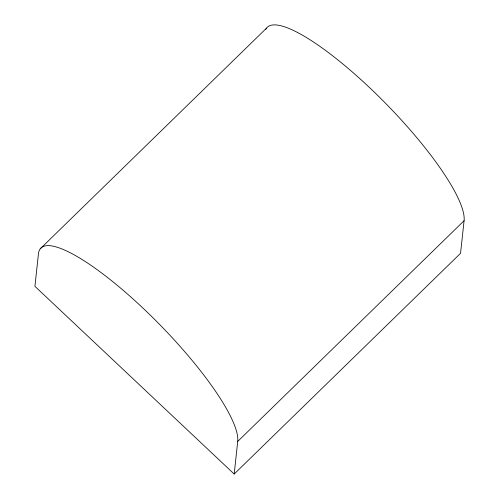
<?xml version="1.0" encoding="UTF-8"?>
<svg xmlns="http://www.w3.org/2000/svg" width="499" height="499" viewBox="0 0 499 499"><rect width="100%" height="100%" fill="white"/><g stroke="black" fill="none" stroke-linecap="round" stroke-linejoin="round"><path stroke-width="0.75" d="M237.717 441.447A139.127 31.556 45.7 0 0 142.433 307.615A139.127 31.556 45.7 0 0 38.46 253.735L34.918 286.332L234.181 474.05L237.717 441.447L464.082 220.714A139.127 31.556 45.7 0 0 374.113 91.953A139.127 31.556 45.7 0 0 265.855 29.273M464.082 220.714L460.54 253.317L234.181 474.05M40.219 248.826L266.585 28.094"/></g></svg>
